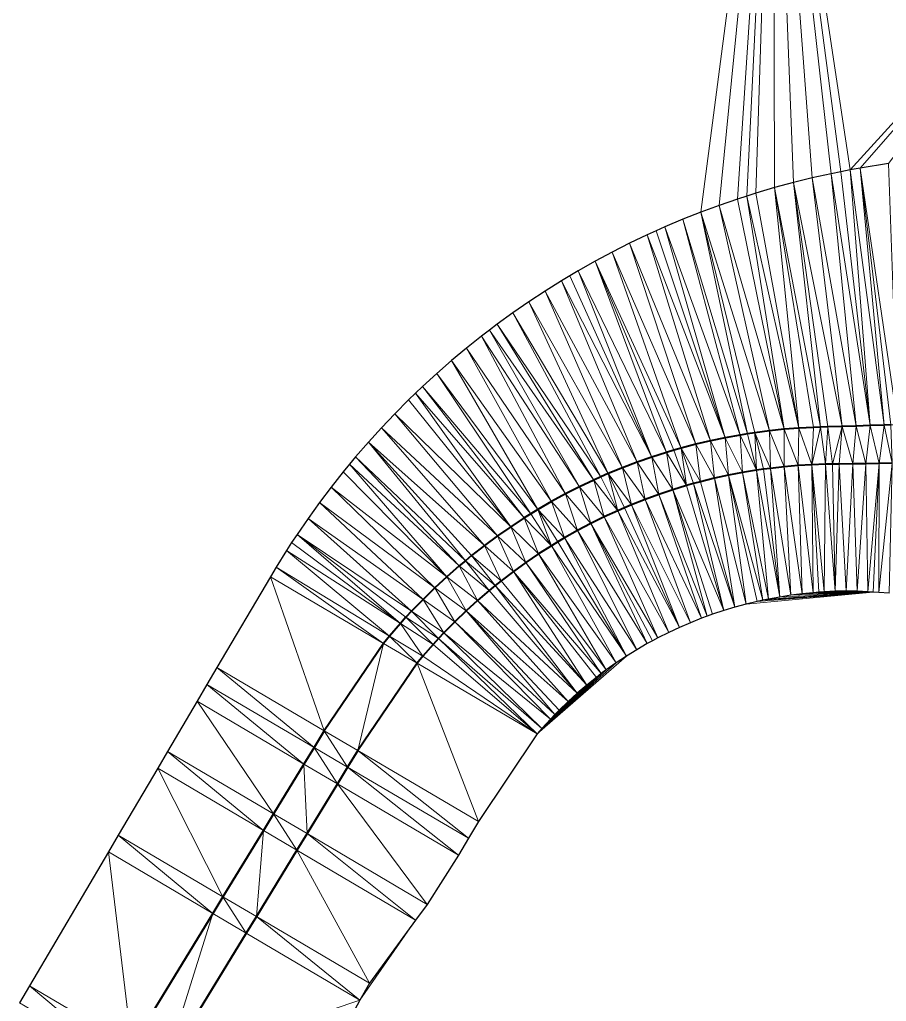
# Model space of a CAD drawing. Header units: metres. Extents: x 246428 to 246884, y 7418966 to 7419490.
# Drawn here: x 246590.65 to 246612.94, y 7419215.13 to 7419240.38 of the extents above; entities that cross this region are included whole.
import ezdxf

# ---------------------------------------------------------------- set-up
doc = ezdxf.new("R2010")
doc.units = ezdxf.units.M
doc.linetypes.add('blank name', pattern=[0])
doc.linetypes.add('HIDDEN', pattern=[9.525, 6.35, -3.175])
doc.layers.add('_12D_UNMAPPED', color=7, linetype='Continuous')
doc.layers.add('BATTER', color=250, linetype='HIDDEN', lineweight=25)
doc.layers.add('DRAINAGE_SWALE', color=7, linetype='CHANNEL_DASHDOT_X4', lineweight=40)
doc.styles.get("Standard").update_dxf_attribs({"font": 'romans.shx', "width": 0.65})
doc.linetypes.add('CHANNEL_DASHDOT_X4', pattern='A,6,-1,1,-1,0.004,[">",Standard,S=4,R=0,X=0,Y=-1.7144],0.004,1,-1,6,-1,1,-1', length=20.008)

msp = doc.modelspace()

# ---------------------------------------------------------------- linework, layer by layer
at = {"layer": '_12D_UNMAPPED', "color": 3, "linetype": 'blank name', "lineweight": 0}
for points in [[(246610.032, 7419249.681, 32.4), (246608.641, 7419235.603, 32.312), (246608.173, 7419235.429, 32.303)], [(246610.032, 7419249.681, 32.4), (246609.114, 7419235.766, 32.322), (246608.641, 7419235.603, 32.312)], [(246610.032, 7419249.681, 32.4), (246609.352, 7419235.843, 32.327), (246609.114, 7419235.766, 32.322)], [(246610.032, 7419249.681, 32.4), (246609.59, 7419235.918, 32.332), (246609.352, 7419235.843, 32.327)], [(246610.032, 7419249.681, 32.4), (246610.07, 7419236.06, 32.341), (246609.59, 7419235.918, 32.332)], [(246610.032, 7419249.681, 32.4), (246612.016, 7419236.516, 32.38), (246611.771, 7419236.468, 32.375)], [(246610.032, 7419249.681, 32.4), (246611.771, 7419236.468, 32.375), (246611.526, 7419236.418, 32.37)], [(246610.032, 7419249.681, 32.4), (246611.526, 7419236.418, 32.37), (246611.038, 7419236.31, 32.361)], [(246610.032, 7419249.681, 32.4), (246611.038, 7419236.31, 32.361), (246610.552, 7419236.19, 32.351)], [(246610.032, 7419249.681, 32.4), (246610.552, 7419236.19, 32.351), (246610.07, 7419236.06, 32.341)], [(246612.016, 7419236.516, 32.38), (246610.032, 7419249.681, 32.4), (246617.317, 7419242.34, 33.339)], [(246612.267, 7419236.561, 32.385), (246612.016, 7419236.516, 32.38), (246617.317, 7419242.34, 33.339)], [(246613.003, 7419236.677, 32.509), (246612.267, 7419236.561, 32.385), (246617.317, 7419242.34, 33.339)], [(246612.267, 7419236.561, 32.385), (246612.886, 7419229.951, 31.509), (246612.016, 7419236.516, 32.38)], [(246613.24, 7419229.962, 31.515), (246612.267, 7419236.561, 32.385), (246613.003, 7419236.677, 32.509)], [(246612.886, 7419229.951, 31.509), (246612.267, 7419236.561, 32.385), (246613.063, 7419229.957, 31.512)], [(246612.267, 7419236.561, 32.385), (246613.24, 7419229.962, 31.515), (246613.063, 7419229.957, 31.512)], [(246611.038, 7419236.31, 32.361), (246611.806, 7419229.917, 31.49), (246610.552, 7419236.19, 32.351)], [(246611.526, 7419236.418, 32.37), (246612.17, 7419229.929, 31.497), (246611.038, 7419236.31, 32.361)], [(246612.17, 7419229.929, 31.497), (246611.806, 7419229.917, 31.49), (246611.038, 7419236.31, 32.361)], [(246611.771, 7419236.468, 32.375), (246612.53, 7419229.94, 31.503), (246611.526, 7419236.418, 32.37)], [(246612.53, 7419229.94, 31.503), (246612.17, 7419229.929, 31.497), (246611.526, 7419236.418, 32.37)], [(246612.016, 7419236.516, 32.38), (246612.53, 7419229.94, 31.503), (246611.771, 7419236.468, 32.375)], [(246612.886, 7419229.951, 31.509), (246612.53, 7419229.94, 31.503), (246612.016, 7419236.516, 32.38)], [(246610.07, 7419236.06, 32.341), (246610.692, 7419229.874, 31.472), (246609.59, 7419235.918, 32.332)], [(246610.552, 7419236.19, 32.351), (246611.253, 7419229.9, 31.481), (246610.07, 7419236.06, 32.341)], [(246611.066, 7419229.893, 31.478), (246610.692, 7419229.874, 31.472), (246610.07, 7419236.06, 32.341)], [(246611.253, 7419229.9, 31.481), (246611.066, 7419229.893, 31.478), (246610.07, 7419236.06, 32.341)], [(246611.438, 7419229.906, 31.484), (246611.253, 7419229.9, 31.481), (246610.552, 7419236.19, 32.351)], [(246611.806, 7419229.917, 31.49), (246611.438, 7419229.906, 31.484), (246610.552, 7419236.19, 32.351)], [(246609.114, 7419235.766, 32.322), (246610.316, 7419229.844, 31.465), (246608.641, 7419235.603, 32.312)], [(246609.352, 7419235.843, 32.327), (246610.316, 7419229.844, 31.465), (246609.114, 7419235.766, 32.322)], [(246609.59, 7419235.918, 32.332), (246610.692, 7419229.874, 31.472), (246609.352, 7419235.843, 32.327)], [(246610.692, 7419229.874, 31.472), (246610.316, 7419229.844, 31.465), (246609.352, 7419235.843, 32.327)], [(246608.641, 7419235.603, 32.312), (246609.938, 7419229.805, 31.459), (246608.173, 7419235.429, 32.303)], [(246610.316, 7419229.844, 31.465), (246609.938, 7419229.805, 31.459), (246608.641, 7419235.603, 32.312)], [(246608.173, 7419235.429, 32.303), (246609.37, 7419229.728, 31.449), (246607.708, 7419235.245, 32.293)], [(246609.56, 7419229.756, 31.452), (246609.37, 7419229.728, 31.449), (246608.173, 7419235.429, 32.303)], [(246609.938, 7419229.805, 31.459), (246609.56, 7419229.756, 31.452), (246608.173, 7419235.429, 32.303)], [(246607.247, 7419235.05, 32.283), (246608.801, 7419229.628, 31.439), (246607.019, 7419234.948, 32.278)], [(246607.708, 7419235.245, 32.293), (246609.181, 7419229.697, 31.446), (246607.247, 7419235.05, 32.283)], [(246609.181, 7419229.697, 31.446), (246608.801, 7419229.628, 31.439), (246607.247, 7419235.05, 32.283)], [(246609.37, 7419229.728, 31.449), (246609.181, 7419229.697, 31.446), (246607.708, 7419235.245, 32.293)], [(246606.792, 7419234.844, 32.273), (246608.421, 7419229.549, 31.433), (246606.34, 7419234.629, 32.264)], [(246607.019, 7419234.948, 32.278), (246608.801, 7419229.628, 31.439), (246606.792, 7419234.844, 32.273)], [(246608.801, 7419229.628, 31.439), (246608.421, 7419229.549, 31.433), (246606.792, 7419234.844, 32.273)], [(246606.34, 7419234.629, 32.264), (246608.042, 7419229.46, 31.426), (246605.894, 7419234.403, 32.254)], [(246608.421, 7419229.549, 31.433), (246608.042, 7419229.46, 31.426), (246606.34, 7419234.629, 32.264)], [(246605.894, 7419234.403, 32.254), (246607.663, 7419229.36, 31.42), (246605.454, 7419234.167, 32.245)], [(246608.042, 7419229.46, 31.426), (246607.663, 7419229.36, 31.42), (246605.894, 7419234.403, 32.254)], [(246605.454, 7419234.167, 32.245), (246607.285, 7419229.25, 31.413), (246605.018, 7419233.921, 32.235)], [(246607.663, 7419229.36, 31.42), (246607.474, 7419229.306, 31.416), (246605.454, 7419234.167, 32.245)], [(246607.474, 7419229.306, 31.416), (246607.285, 7419229.25, 31.413), (246605.454, 7419234.167, 32.245)], [(246604.803, 7419233.794, 32.23), (246606.908, 7419229.129, 31.406), (246604.589, 7419233.665, 32.225)], [(246605.018, 7419233.921, 32.235), (246606.908, 7419229.129, 31.406), (246604.803, 7419233.794, 32.23)], [(246607.285, 7419229.25, 31.413), (246606.908, 7419229.129, 31.406), (246605.018, 7419233.921, 32.235)], [(246604.589, 7419233.665, 32.225), (246606.533, 7419228.998, 31.4), (246604.165, 7419233.4, 32.215)], [(246606.908, 7419229.129, 31.406), (246606.533, 7419228.998, 31.4), (246604.589, 7419233.665, 32.225)], [(246604.165, 7419233.4, 32.215), (246606.159, 7419228.856, 31.393), (246603.747, 7419233.125, 32.206)], [(246606.533, 7419228.998, 31.4), (246606.159, 7419228.856, 31.393), (246604.165, 7419233.4, 32.215)], [(246603.747, 7419233.125, 32.206), (246605.788, 7419228.704, 31.386), (246603.336, 7419232.841, 32.196)], [(246606.159, 7419228.856, 31.393), (246605.788, 7419228.704, 31.386), (246603.747, 7419233.125, 32.206)], [(246603.336, 7419232.841, 32.196), (246605.603, 7419228.623, 31.383), (246602.931, 7419232.547, 32.186)], [(246605.788, 7419228.704, 31.386), (246605.603, 7419228.623, 31.383), (246603.336, 7419232.841, 32.196)], [(246602.931, 7419232.547, 32.186), (246605.419, 7419228.54, 31.38), (246602.732, 7419232.397, 32.182)], [(246605.603, 7419228.623, 31.383), (246605.419, 7419228.54, 31.38), (246602.931, 7419232.547, 32.186)], [(246602.533, 7419232.244, 32.177), (246604.691, 7419228.182, 31.366), (246602.143, 7419231.932, 32.168)], [(246602.732, 7419232.397, 32.182), (246605.053, 7419228.367, 31.373), (246602.533, 7419232.244, 32.177)], [(246605.053, 7419228.367, 31.373), (246604.691, 7419228.182, 31.366), (246602.533, 7419232.244, 32.177)], [(246605.419, 7419228.54, 31.38), (246605.053, 7419228.367, 31.373), (246602.732, 7419232.397, 32.182)], [(246602.143, 7419231.932, 32.168), (246604.332, 7419227.987, 31.359), (246601.759, 7419231.612, 32.159)], [(246604.691, 7419228.182, 31.366), (246604.332, 7419227.987, 31.359), (246602.143, 7419231.932, 32.168)], [(246601.759, 7419231.612, 32.159), (246603.977, 7419227.782, 31.352), (246601.383, 7419231.283, 32.149)], [(246604.332, 7419227.987, 31.359), (246603.977, 7419227.782, 31.352), (246601.759, 7419231.612, 32.159)], [(246601.383, 7419231.283, 32.149), (246603.801, 7419227.675, 31.349), (246601.014, 7419230.945, 32.14)], [(246603.977, 7419227.782, 31.352), (246603.801, 7419227.675, 31.349), (246601.383, 7419231.283, 32.149)], [(246600.832, 7419230.773, 32.136), (246603.281, 7419227.339, 31.338), (246600.653, 7419230.599, 32.132)], [(246601.014, 7419230.945, 32.14), (246603.626, 7419227.566, 31.345), (246600.832, 7419230.773, 32.136)], [(246603.626, 7419227.566, 31.345), (246603.281, 7419227.339, 31.338), (246600.832, 7419230.773, 32.136)], [(246603.801, 7419227.675, 31.349), (246603.626, 7419227.566, 31.345), (246601.014, 7419230.945, 32.14)], [(246600.653, 7419230.599, 32.132), (246603.281, 7419227.339, 31.338), (246600.3, 7419230.245, 32.123)], [(246600.3, 7419230.245, 32.123), (246602.94, 7419227.103, 31.331), (246599.955, 7419229.883, 32.114)], [(246603.281, 7419227.339, 31.338), (246602.94, 7419227.103, 31.331), (246600.3, 7419230.245, 32.123)], [(246612.886, 7419229.951, 31.509), (246613.063, 7419229.957, 31.512), (246613.092, 7419228.973, 31.489)], [(246599.955, 7419229.883, 32.114), (246602.605, 7419226.856, 31.324), (246599.618, 7419229.513, 32.106)], [(246602.94, 7419227.103, 31.331), (246602.605, 7419226.856, 31.324), (246599.955, 7419229.883, 32.114)], [(246609.181, 7419229.697, 31.446), (246609.37, 7419229.728, 31.449), (246609.602, 7419228.79, 31.426)], [(246609.37, 7419229.728, 31.449), (246609.56, 7419229.756, 31.452), (246609.602, 7419228.79, 31.426)], [(246609.56, 7419229.756, 31.452), (246609.938, 7419229.805, 31.459), (246609.96, 7419228.84, 31.432)], [(246609.56, 7419229.756, 31.452), (246609.781, 7419228.816, 31.429), (246609.602, 7419228.79, 31.426)], [(246609.56, 7419229.756, 31.452), (246609.96, 7419228.84, 31.432), (246609.781, 7419228.816, 31.429)], [(246609.938, 7419229.805, 31.459), (246610.316, 7419229.844, 31.465), (246610.318, 7419228.88, 31.439)], [(246609.938, 7419229.805, 31.459), (246610.318, 7419228.88, 31.439), (246609.96, 7419228.84, 31.432)], [(246610.316, 7419229.844, 31.465), (246610.692, 7419229.874, 31.472), (246610.674, 7419228.911, 31.445)], [(246610.316, 7419229.844, 31.465), (246610.674, 7419228.911, 31.445), (246610.318, 7419228.88, 31.439)], [(246610.692, 7419229.874, 31.472), (246611.029, 7419228.932, 31.452), (246610.674, 7419228.911, 31.445)], [(246610.692, 7419229.874, 31.472), (246611.066, 7419229.893, 31.478), (246611.029, 7419228.932, 31.452)], [(246611.253, 7419229.9, 31.481), (246611.382, 7419228.944, 31.458), (246611.029, 7419228.932, 31.452)], [(246611.066, 7419229.893, 31.478), (246611.253, 7419229.9, 31.481), (246611.029, 7419228.932, 31.452)], [(246611.253, 7419229.9, 31.481), (246611.438, 7419229.906, 31.484), (246611.382, 7419228.944, 31.458)], [(246611.438, 7419229.906, 31.484), (246611.558, 7419228.947, 31.461), (246611.382, 7419228.944, 31.458)], [(246611.438, 7419229.906, 31.484), (246611.806, 7419229.917, 31.49), (246611.558, 7419228.947, 31.461)], [(246611.806, 7419229.917, 31.49), (246611.732, 7419228.95, 31.464), (246611.558, 7419228.947, 31.461)], [(246611.806, 7419229.917, 31.49), (246612.078, 7419228.955, 31.47), (246611.732, 7419228.95, 31.464)], [(246611.806, 7419229.917, 31.49), (246612.17, 7419229.929, 31.497), (246612.078, 7419228.955, 31.47)], [(246612.17, 7419229.929, 31.497), (246612.42, 7419228.961, 31.477), (246612.078, 7419228.955, 31.47)], [(246612.17, 7419229.929, 31.497), (246612.53, 7419229.94, 31.503), (246612.42, 7419228.961, 31.477)], [(246612.53, 7419229.94, 31.503), (246612.758, 7419228.966, 31.483), (246612.42, 7419228.961, 31.477)], [(246612.53, 7419229.94, 31.503), (246612.886, 7419229.951, 31.509), (246612.758, 7419228.966, 31.483)], [(246612.758, 7419228.966, 31.483), (246612.886, 7419229.951, 31.509), (246613.092, 7419228.973, 31.489)], [(246599.618, 7419229.513, 32.106), (246602.114, 7419226.466, 31.314), (246599.29, 7419229.136, 32.098)], [(246602.276, 7419226.599, 31.317), (246602.114, 7419226.466, 31.314), (246599.618, 7419229.513, 32.106)], [(246602.605, 7419226.856, 31.324), (246602.276, 7419226.599, 31.317), (246599.618, 7419229.513, 32.106)], [(246607.663, 7419229.36, 31.42), (246608.042, 7419229.46, 31.426), (246608.165, 7419228.495, 31.4)], [(246608.042, 7419229.46, 31.426), (246608.421, 7419229.549, 31.433), (246608.524, 7419228.584, 31.406)], [(246608.042, 7419229.46, 31.426), (246608.524, 7419228.584, 31.406), (246608.165, 7419228.495, 31.4)], [(246608.421, 7419229.549, 31.433), (246608.801, 7419229.628, 31.439), (246608.883, 7419228.662, 31.413)], [(246608.421, 7419229.549, 31.433), (246608.883, 7419228.662, 31.413), (246608.524, 7419228.584, 31.406)], [(246608.801, 7419229.628, 31.439), (246609.181, 7419229.697, 31.446), (246609.243, 7419228.731, 31.419)], [(246608.801, 7419229.628, 31.439), (246609.243, 7419228.731, 31.419), (246608.883, 7419228.662, 31.413)], [(246609.181, 7419229.697, 31.446), (246609.602, 7419228.79, 31.426), (246609.243, 7419228.731, 31.419)], [(246606.908, 7419229.129, 31.406), (246607.285, 7419229.25, 31.413), (246607.448, 7419228.288, 31.386)], [(246607.285, 7419229.25, 31.413), (246607.474, 7419229.306, 31.416), (246607.806, 7419228.396, 31.393)], [(246607.285, 7419229.25, 31.413), (246607.806, 7419228.396, 31.393), (246607.448, 7419228.288, 31.386)], [(246607.474, 7419229.306, 31.416), (246607.663, 7419229.36, 31.42), (246607.806, 7419228.396, 31.393)], [(246607.663, 7419229.36, 31.42), (246608.165, 7419228.495, 31.4), (246607.985, 7419228.447, 31.396)], [(246607.663, 7419229.36, 31.42), (246607.985, 7419228.447, 31.396), (246607.806, 7419228.396, 31.393)], [(246599.29, 7419229.136, 32.098), (246601.953, 7419226.332, 31.31), (246599.129, 7419228.945, 32.094)], [(246602.114, 7419226.466, 31.314), (246601.953, 7419226.332, 31.31), (246599.29, 7419229.136, 32.098)], [(246606.159, 7419228.856, 31.393), (246606.533, 7419228.998, 31.4), (246606.737, 7419228.04, 31.373)], [(246606.533, 7419228.998, 31.4), (246606.908, 7419229.129, 31.406), (246607.092, 7419228.169, 31.38)], [(246606.533, 7419228.998, 31.4), (246607.092, 7419228.169, 31.38), (246606.737, 7419228.04, 31.373)], [(246606.908, 7419229.129, 31.406), (246607.448, 7419228.288, 31.386), (246607.092, 7419228.169, 31.38)], [(246611.558, 7419228.947, 31.461), (246611.631, 7419225.678, 32.304), (246611.382, 7419228.944, 31.458)], [(246611.732, 7419228.95, 31.464), (246611.631, 7419225.678, 32.304), (246611.558, 7419228.947, 31.461)], [(246611.912, 7419225.684, 32.309), (246611.631, 7419225.678, 32.304), (246611.732, 7419228.95, 31.464)], [(246612.078, 7419228.955, 31.47), (246611.912, 7419225.684, 32.309), (246611.732, 7419228.95, 31.464)], [(246612.192, 7419225.681, 32.315), (246611.912, 7419225.684, 32.309), (246612.078, 7419228.955, 31.47)], [(246612.42, 7419228.961, 31.477), (246612.192, 7419225.681, 32.315), (246612.078, 7419228.955, 31.47)], [(246612.471, 7419225.668, 32.321), (246612.192, 7419225.681, 32.315), (246612.42, 7419228.961, 31.477)], [(246612.758, 7419228.966, 31.483), (246612.471, 7419225.668, 32.321), (246612.42, 7419228.961, 31.477)], [(246612.609, 7419225.659, 32.324), (246612.471, 7419225.668, 32.321), (246612.758, 7419228.966, 31.483)], [(246612.747, 7419225.65, 32.327), (246612.609, 7419225.659, 32.324), (246612.758, 7419228.966, 31.483)], [(246613.017, 7419225.633, 32.333), (246612.747, 7419225.65, 32.327), (246613.092, 7419228.973, 31.489)], [(246612.747, 7419225.65, 32.327), (246612.758, 7419228.966, 31.483), (246613.092, 7419228.973, 31.489)], [(246601.636, 7419226.055, 31.303), (246598.66, 7419228.36, 32.082), (246598.971, 7419228.751, 32.09)], [(246599.129, 7419228.945, 32.094), (246601.636, 7419226.055, 31.303), (246598.971, 7419228.751, 32.09)], [(246601.953, 7419226.332, 31.31), (246601.636, 7419226.055, 31.303), (246599.129, 7419228.945, 32.094)], [(246605.788, 7419228.704, 31.386), (246606.033, 7419227.752, 31.36), (246605.603, 7419228.623, 31.383)], [(246606.159, 7419228.856, 31.393), (246606.384, 7419227.901, 31.366), (246605.788, 7419228.704, 31.386)], [(246606.209, 7419227.828, 31.363), (246606.033, 7419227.752, 31.36), (246605.788, 7419228.704, 31.386)], [(246606.384, 7419227.901, 31.366), (246606.209, 7419227.828, 31.363), (246605.788, 7419228.704, 31.386)], [(246606.384, 7419227.901, 31.366), (246606.159, 7419228.856, 31.393), (246606.737, 7419228.04, 31.373)], [(246609.243, 7419228.731, 31.419), (246609.769, 7419225.45, 32.268), (246608.883, 7419228.662, 31.413)], [(246609.602, 7419228.79, 31.426), (246609.913, 7419225.479, 32.271), (246609.243, 7419228.731, 31.419)], [(246609.913, 7419225.479, 32.271), (246609.769, 7419225.45, 32.268), (246609.243, 7419228.731, 31.419)], [(246609.781, 7419228.816, 31.429), (246610.202, 7419225.532, 32.277), (246609.602, 7419228.79, 31.426)], [(246610.202, 7419225.532, 32.277), (246609.913, 7419225.479, 32.271), (246609.602, 7419228.79, 31.426)], [(246609.96, 7419228.84, 31.432), (246610.202, 7419225.532, 32.277), (246609.781, 7419228.816, 31.429)], [(246610.318, 7419228.88, 31.439), (246610.489, 7419225.577, 32.282), (246609.96, 7419228.84, 31.432)], [(246610.489, 7419225.577, 32.282), (246610.202, 7419225.532, 32.277), (246609.96, 7419228.84, 31.432)], [(246610.674, 7419228.911, 31.445), (246610.777, 7419225.614, 32.288), (246610.318, 7419228.88, 31.439)], [(246610.777, 7419225.614, 32.288), (246610.489, 7419225.577, 32.282), (246610.318, 7419228.88, 31.439)], [(246611.029, 7419228.932, 31.452), (246611.063, 7419225.643, 32.293), (246610.674, 7419228.911, 31.445)], [(246611.063, 7419225.643, 32.293), (246610.777, 7419225.614, 32.288), (246610.674, 7419228.911, 31.445)], [(246611.382, 7419228.944, 31.458), (246611.347, 7419225.664, 32.299), (246611.029, 7419228.932, 31.452)], [(246611.347, 7419225.664, 32.299), (246611.205, 7419225.655, 32.296), (246611.029, 7419228.932, 31.452)], [(246611.205, 7419225.655, 32.296), (246611.063, 7419225.643, 32.293), (246611.029, 7419228.932, 31.452)], [(246611.631, 7419225.678, 32.304), (246611.347, 7419225.664, 32.299), (246611.382, 7419228.944, 31.458)], [(246605.419, 7419228.54, 31.38), (246605.685, 7419227.592, 31.353), (246605.053, 7419228.367, 31.373)], [(246605.603, 7419228.623, 31.383), (246606.033, 7419227.752, 31.36), (246605.419, 7419228.54, 31.38)], [(246606.033, 7419227.752, 31.36), (246605.685, 7419227.592, 31.353), (246605.419, 7419228.54, 31.38)], [(246607.985, 7419228.447, 31.396), (246608.761, 7419225.184, 32.248), (246607.806, 7419228.396, 31.393)], [(246608.165, 7419228.495, 31.4), (246609.048, 7419225.27, 32.254), (246607.985, 7419228.447, 31.396)], [(246609.048, 7419225.27, 32.254), (246608.761, 7419225.184, 32.248), (246607.985, 7419228.447, 31.396)], [(246608.524, 7419228.584, 31.406), (246609.048, 7419225.27, 32.254), (246608.165, 7419228.495, 31.4)], [(246608.883, 7419228.662, 31.413), (246609.336, 7419225.348, 32.26), (246608.524, 7419228.584, 31.406)], [(246609.336, 7419225.348, 32.26), (246609.048, 7419225.27, 32.254), (246608.524, 7419228.584, 31.406)], [(246609.769, 7419225.45, 32.268), (246609.625, 7419225.418, 32.266), (246608.883, 7419228.662, 31.413)], [(246609.625, 7419225.418, 32.266), (246609.336, 7419225.348, 32.26), (246608.883, 7419228.662, 31.413)], [(246598.359, 7419227.961, 32.074), (246598.66, 7419228.36, 32.082), (246601.327, 7419225.768, 31.296)], [(246598.66, 7419228.36, 32.082), (246601.636, 7419226.055, 31.303), (246601.327, 7419225.768, 31.296)], [(246605.053, 7419228.367, 31.373), (246605.34, 7419227.422, 31.346), (246604.691, 7419228.182, 31.366)], [(246605.685, 7419227.592, 31.353), (246605.34, 7419227.422, 31.346), (246605.053, 7419228.367, 31.373)], [(246607.448, 7419228.288, 31.386), (246608.332, 7419225.037, 32.239), (246607.092, 7419228.169, 31.38)], [(246607.806, 7419228.396, 31.393), (246608.761, 7419225.184, 32.248), (246607.448, 7419228.288, 31.386)], [(246608.474, 7419225.088, 32.242), (246608.332, 7419225.037, 32.239), (246607.448, 7419228.288, 31.386)], [(246608.761, 7419225.184, 32.248), (246608.474, 7419225.088, 32.242), (246607.448, 7419228.288, 31.386)], [(246598.066, 7419227.555, 32.066), (246598.359, 7419227.961, 32.074), (246601.025, 7419225.472, 31.289)], [(246598.359, 7419227.961, 32.074), (246601.327, 7419225.768, 31.296), (246601.025, 7419225.472, 31.289)], [(246604.661, 7419227.052, 31.332), (246603.977, 7419227.782, 31.352), (246604.332, 7419227.987, 31.359)], [(246604.691, 7419228.182, 31.366), (246604.999, 7419227.242, 31.339), (246604.332, 7419227.987, 31.359)], [(246604.999, 7419227.242, 31.339), (246604.661, 7419227.052, 31.332), (246604.332, 7419227.987, 31.359)], [(246605.34, 7419227.422, 31.346), (246604.999, 7419227.242, 31.339), (246604.691, 7419228.182, 31.366)], [(246607.906, 7419224.872, 32.231), (246606.384, 7419227.901, 31.366), (246606.737, 7419228.04, 31.373)], [(246607.092, 7419228.169, 31.38), (246608.189, 7419224.984, 32.236), (246606.737, 7419228.04, 31.373)], [(246608.189, 7419224.984, 32.236), (246607.906, 7419224.872, 32.231), (246606.737, 7419228.04, 31.373)], [(246608.332, 7419225.037, 32.239), (246608.189, 7419224.984, 32.236), (246607.092, 7419228.169, 31.38)], [(246603.801, 7419227.675, 31.349), (246603.977, 7419227.782, 31.352), (246604.327, 7419226.852, 31.325)], [(246603.977, 7419227.782, 31.352), (246604.493, 7419226.953, 31.329), (246604.327, 7419226.852, 31.325)], [(246603.977, 7419227.782, 31.352), (246604.661, 7419227.052, 31.332), (246604.493, 7419226.953, 31.329)], [(246606.033, 7419227.752, 31.36), (246607.345, 7419224.62, 32.219), (246605.685, 7419227.592, 31.353)], [(246606.209, 7419227.828, 31.363), (246607.624, 7419224.75, 32.225), (246606.033, 7419227.752, 31.36)], [(246607.624, 7419224.75, 32.225), (246607.345, 7419224.62, 32.219), (246606.033, 7419227.752, 31.36)], [(246606.384, 7419227.901, 31.366), (246607.624, 7419224.75, 32.225), (246606.209, 7419227.828, 31.363)], [(246607.906, 7419224.872, 32.231), (246607.624, 7419224.75, 32.225), (246606.384, 7419227.901, 31.366)], [(246597.783, 7419227.143, 32.059), (246598.066, 7419227.555, 32.066), (246600.73, 7419225.167, 31.282)], [(246598.066, 7419227.555, 32.066), (246601.025, 7419225.472, 31.289), (246600.73, 7419225.167, 31.282)], [(246603.281, 7419227.339, 31.338), (246603.626, 7419227.566, 31.345), (246603.997, 7419226.641, 31.318)], [(246603.626, 7419227.566, 31.345), (246603.801, 7419227.675, 31.349), (246604.327, 7419226.852, 31.325)], [(246603.626, 7419227.566, 31.345), (246604.327, 7419226.852, 31.325), (246603.997, 7419226.641, 31.318)], [(246605.685, 7419227.592, 31.353), (246607.069, 7419224.481, 32.213), (246605.34, 7419227.422, 31.346)], [(246607.345, 7419224.62, 32.219), (246607.069, 7419224.481, 32.213), (246605.685, 7419227.592, 31.353)], [(246602.94, 7419227.103, 31.331), (246603.281, 7419227.339, 31.338), (246603.672, 7419226.421, 31.311)], [(246603.281, 7419227.339, 31.338), (246603.997, 7419226.641, 31.318), (246603.672, 7419226.421, 31.311)], [(246604.999, 7419227.242, 31.339), (246606.525, 7419224.177, 32.201), (246604.661, 7419227.052, 31.332)], [(246605.34, 7419227.422, 31.346), (246606.795, 7419224.334, 32.207), (246604.999, 7419227.242, 31.339)], [(246606.795, 7419224.334, 32.207), (246606.525, 7419224.177, 32.201), (246604.999, 7419227.242, 31.339)], [(246606.932, 7419224.409, 32.21), (246606.795, 7419224.334, 32.207), (246605.34, 7419227.422, 31.346)], [(246607.069, 7419224.481, 32.213), (246606.932, 7419224.409, 32.21), (246605.34, 7419227.422, 31.346)], [(246597.509, 7419226.725, 32.051), (246597.645, 7419226.935, 32.055), (246600.443, 7419224.852, 31.274)], [(246597.645, 7419226.935, 32.055), (246597.783, 7419227.143, 32.059), (246600.443, 7419224.852, 31.274)], [(246597.783, 7419227.143, 32.059), (246600.73, 7419225.167, 31.282), (246600.586, 7419225.011, 31.278)], [(246597.783, 7419227.143, 32.059), (246600.586, 7419225.011, 31.278), (246600.443, 7419224.852, 31.274)], [(246602.605, 7419226.856, 31.324), (246602.94, 7419227.103, 31.331), (246603.352, 7419226.191, 31.304)], [(246602.94, 7419227.103, 31.331), (246603.672, 7419226.421, 31.311), (246603.352, 7419226.191, 31.304)], [(246604.493, 7419226.953, 31.329), (246606.259, 7419224.012, 32.195), (246604.327, 7419226.852, 31.325)], [(246604.661, 7419227.052, 31.332), (246606.259, 7419224.012, 32.195), (246604.493, 7419226.953, 31.329)], [(246606.525, 7419224.177, 32.201), (246606.259, 7419224.012, 32.195), (246604.661, 7419227.052, 31.332)], [(246597.245, 7419226.3, 32.044), (246597.509, 7419226.725, 32.051), (246600.165, 7419224.529, 31.267)], [(246597.509, 7419226.725, 32.051), (246600.443, 7419224.852, 31.274), (246600.165, 7419224.529, 31.267)], [(246602.276, 7419226.599, 31.317), (246602.605, 7419226.856, 31.324), (246603.038, 7419225.951, 31.297)], [(246602.605, 7419226.856, 31.324), (246603.352, 7419226.191, 31.304), (246603.038, 7419225.951, 31.297)], [(246604.327, 7419226.852, 31.325), (246605.996, 7419223.839, 32.189), (246603.997, 7419226.641, 31.318)], [(246606.259, 7419224.012, 32.195), (246605.996, 7419223.839, 32.189), (246604.327, 7419226.852, 31.325)], [(246601.953, 7419226.332, 31.31), (246602.114, 7419226.466, 31.314), (246602.729, 7419225.702, 31.29)], [(246602.114, 7419226.466, 31.314), (246602.276, 7419226.599, 31.317), (246602.883, 7419225.828, 31.294)], [(246602.114, 7419226.466, 31.314), (246602.883, 7419225.828, 31.294), (246602.729, 7419225.702, 31.29)], [(246602.276, 7419226.599, 31.317), (246603.038, 7419225.951, 31.297), (246602.883, 7419225.828, 31.294)], [(246603.997, 7419226.641, 31.318), (246605.738, 7419223.656, 32.183), (246603.672, 7419226.421, 31.311)], [(246605.996, 7419223.839, 32.189), (246605.738, 7419223.656, 32.183), (246603.997, 7419226.641, 31.318)], [(246597.097, 7419226.052, 32.036), (246597.245, 7419226.3, 32.044), (246600.008, 7419224.338, 31.263)], [(246597.245, 7419226.3, 32.044), (246600.165, 7419224.529, 31.267), (246600.008, 7419224.338, 31.263)], [(246601.636, 7419226.055, 31.303), (246601.953, 7419226.332, 31.31), (246602.427, 7419225.442, 31.283)], [(246601.953, 7419226.332, 31.31), (246602.729, 7419225.702, 31.29), (246602.427, 7419225.442, 31.283)], [(246603.352, 7419226.191, 31.304), (246605.236, 7419223.267, 32.171), (246603.038, 7419225.951, 31.297)], [(246603.672, 7419226.421, 31.311), (246605.611, 7419223.562, 32.18), (246603.352, 7419226.191, 31.304)], [(246605.485, 7419223.466, 32.177), (246605.236, 7419223.267, 32.171), (246603.352, 7419226.191, 31.304)], [(246605.611, 7419223.562, 32.18), (246605.485, 7419223.466, 32.177), (246603.352, 7419226.191, 31.304)], [(246605.738, 7419223.656, 32.183), (246605.611, 7419223.562, 32.18), (246603.672, 7419226.421, 31.311)], [(246597.097, 7419226.052, 32.036), (246598.483, 7419222.09, 31.217), (246595.721, 7419223.716, 31.945)], [(246598.483, 7419222.09, 31.217), (246597.097, 7419226.052, 32.036), (246600.008, 7419224.338, 31.263)], [(246601.327, 7419225.768, 31.296), (246601.636, 7419226.055, 31.303), (246602.131, 7419225.174, 31.276)], [(246601.636, 7419226.055, 31.303), (246602.427, 7419225.442, 31.283), (246602.131, 7419225.174, 31.276)], [(246603.038, 7419225.951, 31.297), (246605.236, 7419223.267, 32.171), (246602.883, 7419225.828, 31.294)], [(246601.025, 7419225.472, 31.289), (246601.327, 7419225.768, 31.296), (246601.842, 7419224.896, 31.269)], [(246601.327, 7419225.768, 31.296), (246602.131, 7419225.174, 31.276), (246601.842, 7419224.896, 31.269)], [(246602.729, 7419225.702, 31.29), (246604.994, 7419223.06, 32.166), (246602.427, 7419225.442, 31.283)], [(246602.883, 7419225.828, 31.294), (246604.994, 7419223.06, 32.166), (246602.729, 7419225.702, 31.29)], [(246605.236, 7419223.267, 32.171), (246604.994, 7419223.06, 32.166), (246602.883, 7419225.828, 31.294)], [(246611.347, 7419225.664, 32.299), (246612.609, 7419225.659, 32.324), (246611.205, 7419225.655, 32.296)], [(246611.631, 7419225.678, 32.304), (246612.609, 7419225.659, 32.324), (246611.347, 7419225.664, 32.299)], [(246611.912, 7419225.684, 32.309), (246612.471, 7419225.668, 32.321), (246611.631, 7419225.678, 32.304)], [(246612.471, 7419225.668, 32.321), (246612.609, 7419225.659, 32.324), (246611.631, 7419225.678, 32.304)], [(246612.192, 7419225.681, 32.315), (246612.471, 7419225.668, 32.321), (246611.912, 7419225.684, 32.309)], [(246600.73, 7419225.167, 31.282), (246601.025, 7419225.472, 31.289), (246601.56, 7419224.61, 31.262)], [(246601.025, 7419225.472, 31.289), (246601.842, 7419224.896, 31.269), (246601.56, 7419224.61, 31.262)], [(246602.427, 7419225.442, 31.283), (246604.756, 7419222.844, 32.16), (246602.131, 7419225.174, 31.276)], [(246604.994, 7419223.06, 32.166), (246604.756, 7419222.844, 32.16), (246602.427, 7419225.442, 31.283)], [(246609.625, 7419225.418, 32.266), (246612.609, 7419225.659, 32.324), (246609.336, 7419225.348, 32.26)], [(246609.769, 7419225.45, 32.268), (246612.609, 7419225.659, 32.324), (246609.625, 7419225.418, 32.266)], [(246609.913, 7419225.479, 32.271), (246612.609, 7419225.659, 32.324), (246609.769, 7419225.45, 32.268)], [(246610.202, 7419225.532, 32.277), (246612.609, 7419225.659, 32.324), (246609.913, 7419225.479, 32.271)], [(246610.489, 7419225.577, 32.282), (246612.609, 7419225.659, 32.324), (246610.202, 7419225.532, 32.277)], [(246610.777, 7419225.614, 32.288), (246612.609, 7419225.659, 32.324), (246610.489, 7419225.577, 32.282)], [(246611.063, 7419225.643, 32.293), (246612.609, 7419225.659, 32.324), (246610.777, 7419225.614, 32.288)], [(246611.205, 7419225.655, 32.296), (246612.609, 7419225.659, 32.324), (246611.063, 7419225.643, 32.293)], [(246600.586, 7419225.011, 31.278), (246600.73, 7419225.167, 31.282), (246601.422, 7419224.463, 31.258)], [(246600.73, 7419225.167, 31.282), (246601.56, 7419224.61, 31.262), (246601.422, 7419224.463, 31.258)], [(246602.131, 7419225.174, 31.276), (246604.412, 7419222.507, 32.151), (246601.842, 7419224.896, 31.269)], [(246604.526, 7419222.621, 32.154), (246604.412, 7419222.507, 32.151), (246602.131, 7419225.174, 31.276)], [(246604.756, 7419222.844, 32.16), (246604.526, 7419222.621, 32.154), (246602.131, 7419225.174, 31.276)], [(246600.443, 7419224.852, 31.274), (246600.586, 7419225.011, 31.278), (246601.286, 7419224.314, 31.254)], [(246600.586, 7419225.011, 31.278), (246601.422, 7419224.463, 31.258), (246601.286, 7419224.314, 31.254)], [(246600.165, 7419224.529, 31.267), (246600.443, 7419224.852, 31.274), (246601.02, 7419224.01, 31.247)], [(246600.443, 7419224.852, 31.274), (246601.286, 7419224.314, 31.254), (246601.02, 7419224.01, 31.247)], [(246601.842, 7419224.896, 31.269), (246604.301, 7419222.39, 32.149), (246601.56, 7419224.61, 31.262)], [(246604.412, 7419222.507, 32.151), (246604.301, 7419222.39, 32.149), (246601.842, 7419224.896, 31.269)], [(246600.008, 7419224.338, 31.263), (246600.165, 7419224.529, 31.267), (246600.87, 7419223.831, 31.243)], [(246600.165, 7419224.529, 31.267), (246601.02, 7419224.01, 31.247), (246600.87, 7419223.831, 31.243)], [(246601.422, 7419224.463, 31.258), (246603.961, 7419222.01, 32.14), (246601.286, 7419224.314, 31.254)], [(246601.56, 7419224.61, 31.262), (246604.083, 7419222.152, 32.143), (246601.422, 7419224.463, 31.258)], [(246604.083, 7419222.152, 32.143), (246603.961, 7419222.01, 32.14), (246601.422, 7419224.463, 31.258)], [(246604.301, 7419222.39, 32.149), (246604.083, 7419222.152, 32.143), (246601.56, 7419224.61, 31.262)], [(246598.483, 7419222.09, 31.217), (246600.008, 7419224.338, 31.263), (246599.344, 7419221.583, 31.197)], [(246600.008, 7419224.338, 31.263), (246600.87, 7419223.831, 31.243), (246599.344, 7419221.583, 31.197)], [(246601.286, 7419224.314, 31.254), (246603.961, 7419222.01, 32.14), (246601.02, 7419224.01, 31.247)], [(246601.02, 7419224.01, 31.247), (246603.961, 7419222.01, 32.14), (246600.87, 7419223.831, 31.243)], [(246605.996, 7419223.839, 32.189), (246606.259, 7419224.012, 32.195), (246603.961, 7419222.01, 32.14)], [(246595.721, 7419223.716, 31.945), (246598.222, 7419221.663, 31.209), (246595.467, 7419223.285, 31.935)], [(246598.483, 7419222.09, 31.217), (246598.222, 7419221.663, 31.209), (246595.721, 7419223.716, 31.945)], [(246600.87, 7419223.831, 31.243), (246602.448, 7419219.755, 32.098), (246599.344, 7419221.583, 31.197)], [(246603.961, 7419222.01, 32.14), (246602.448, 7419219.755, 32.098), (246600.87, 7419223.831, 31.243)], [(246605.738, 7419223.656, 32.183), (246605.996, 7419223.839, 32.189), (246603.961, 7419222.01, 32.14)], [(246605.611, 7419223.562, 32.18), (246605.738, 7419223.656, 32.183), (246603.961, 7419222.01, 32.14)], [(246605.485, 7419223.466, 32.177), (246605.611, 7419223.562, 32.18), (246603.961, 7419222.01, 32.14)], [(246605.236, 7419223.267, 32.171), (246605.485, 7419223.466, 32.177), (246603.961, 7419222.01, 32.14)], [(246595.467, 7419223.285, 31.935), (246597.962, 7419221.236, 31.2), (246595.214, 7419222.855, 31.926)], [(246598.222, 7419221.663, 31.209), (246597.962, 7419221.236, 31.2), (246595.467, 7419223.285, 31.935)], [(246604.994, 7419223.06, 32.166), (246605.236, 7419223.267, 32.171), (246603.961, 7419222.01, 32.14)], [(246604.756, 7419222.844, 32.16), (246604.994, 7419223.06, 32.166), (246603.961, 7419222.01, 32.14)], [(246595.214, 7419222.855, 31.926), (246597.18, 7419219.956, 31.175), (246594.452, 7419221.562, 31.885)], [(246597.962, 7419221.236, 31.2), (246597.18, 7419219.956, 31.175), (246595.214, 7419222.855, 31.926)], [(246604.526, 7419222.621, 32.154), (246604.756, 7419222.844, 32.16), (246603.961, 7419222.01, 32.14)], [(246604.412, 7419222.507, 32.151), (246604.526, 7419222.621, 32.154), (246603.961, 7419222.01, 32.14)], [(246604.301, 7419222.39, 32.149), (246604.412, 7419222.507, 32.151), (246603.961, 7419222.01, 32.14)], [(246604.083, 7419222.152, 32.143), (246604.301, 7419222.39, 32.149), (246603.961, 7419222.01, 32.14)], [(246598.222, 7419221.663, 31.209), (246598.483, 7419222.09, 31.217), (246599.084, 7419221.156, 31.189)], [(246598.483, 7419222.09, 31.217), (246599.344, 7419221.583, 31.197), (246599.084, 7419221.156, 31.189)], [(246597.962, 7419221.236, 31.2), (246598.222, 7419221.663, 31.209), (246598.823, 7419220.729, 31.18)], [(246598.222, 7419221.663, 31.209), (246599.084, 7419221.156, 31.189), (246598.823, 7419220.729, 31.18)], [(246594.452, 7419221.562, 31.885), (246596.919, 7419219.529, 31.167), (246594.199, 7419221.131, 31.872)], [(246597.18, 7419219.956, 31.175), (246596.919, 7419219.529, 31.167), (246594.452, 7419221.562, 31.885)], [(246599.344, 7419221.583, 31.197), (246602.191, 7419219.326, 32.09), (246599.084, 7419221.156, 31.189)], [(246602.448, 7419219.755, 32.098), (246602.191, 7419219.326, 32.09), (246599.344, 7419221.583, 31.197)], [(246594.199, 7419221.131, 31.872), (246595.877, 7419217.822, 31.133), (246593.184, 7419219.408, 31.875)], [(246596.919, 7419219.529, 31.167), (246595.877, 7419217.822, 31.133), (246594.199, 7419221.131, 31.872)], [(246597.18, 7419219.956, 31.175), (246597.962, 7419221.236, 31.2), (246598.041, 7419219.449, 31.155)], [(246598.041, 7419219.449, 31.155), (246597.962, 7419221.236, 31.2), (246598.823, 7419220.729, 31.18)], [(246599.084, 7419221.156, 31.189), (246601.934, 7419218.897, 32.083), (246598.823, 7419220.729, 31.18)], [(246602.191, 7419219.326, 32.09), (246601.934, 7419218.897, 32.083), (246599.084, 7419221.156, 31.189)], [(246601.134, 7419217.627, 32.052), (246598.041, 7419219.449, 31.155), (246598.823, 7419220.729, 31.18)], [(246601.934, 7419218.897, 32.083), (246601.134, 7419217.627, 32.052), (246598.823, 7419220.729, 31.18)], [(246596.919, 7419219.529, 31.167), (246597.18, 7419219.956, 31.175), (246597.781, 7419219.022, 31.147)], [(246597.18, 7419219.956, 31.175), (246598.041, 7419219.449, 31.155), (246597.781, 7419219.022, 31.147)], [(246593.184, 7419219.408, 31.875), (246595.616, 7419217.395, 31.125), (246592.93, 7419218.977, 31.875)], [(246595.877, 7419217.822, 31.133), (246595.616, 7419217.395, 31.125), (246593.184, 7419219.408, 31.875)], [(246595.877, 7419217.822, 31.133), (246596.919, 7419219.529, 31.167), (246596.738, 7419217.315, 31.113)], [(246596.919, 7419219.529, 31.167), (246597.781, 7419219.022, 31.147), (246596.738, 7419217.315, 31.113)], [(246597.781, 7419219.022, 31.147), (246598.041, 7419219.449, 31.155), (246600.835, 7419217.223, 32.033)], [(246598.041, 7419219.449, 31.155), (246601.134, 7419217.627, 32.052), (246600.835, 7419217.223, 32.033)], [(246592.93, 7419218.977, 31.875), (246593.531, 7419213.981, 31.057), (246590.901, 7419215.53, 31.871)], [(246595.616, 7419217.395, 31.125), (246593.531, 7419213.981, 31.057), (246592.93, 7419218.977, 31.875)], [(246596.738, 7419217.315, 31.113), (246597.781, 7419219.022, 31.147), (246599.65, 7419215.6, 31.958)], [(246597.781, 7419219.022, 31.147), (246600.835, 7419217.223, 32.033), (246599.65, 7419215.6, 31.958)], [(246595.616, 7419217.395, 31.125), (246595.877, 7419217.822, 31.133), (246596.478, 7419216.888, 31.105)], [(246595.877, 7419217.822, 31.133), (246596.738, 7419217.315, 31.113), (246596.478, 7419216.888, 31.105)], [(246593.531, 7419213.981, 31.057), (246595.616, 7419217.395, 31.125), (246594.393, 7419213.473, 31.037)], [(246595.616, 7419217.395, 31.125), (246596.478, 7419216.888, 31.105), (246594.393, 7419213.473, 31.037)], [(246596.478, 7419216.888, 31.105), (246596.738, 7419217.315, 31.113), (246599.4, 7419215.167, 31.953)], [(246596.738, 7419217.315, 31.113), (246599.65, 7419215.6, 31.958), (246599.4, 7419215.167, 31.953)], [(246599.65, 7419215.6, 31.958), (246600.835, 7419217.223, 32.033), (246599.4, 7419215.167, 31.953)], [(246594.393, 7419213.473, 31.037), (246596.478, 7419216.888, 31.105), (246599.4, 7419215.167, 31.953)], [(246590.901, 7419215.53, 31.871), (246593.271, 7419213.554, 31.049), (246590.647, 7419215.099, 31.863)], [(246593.531, 7419213.981, 31.057), (246593.271, 7419213.554, 31.049), (246590.901, 7419215.53, 31.871)], [(246597.508, 7419211.639, 31.941), (246594.393, 7419213.473, 31.037), (246599.4, 7419215.167, 31.953)]]:
    msp.add_3dface(points, dxfattribs=at)
at = {"layer": 'BATTER'}
for points in [[(246613.003, 7419236.677, 32.509), (246612.267, 7419236.561, 32.385), (246612.016, 7419236.516, 32.38), (246611.771, 7419236.468, 32.375), (246611.526, 7419236.418, 32.37), (246611.038, 7419236.31, 32.361), (246610.552, 7419236.19, 32.351), (246610.07, 7419236.06, 32.341), (246609.59, 7419235.918, 32.332), (246609.352, 7419235.843, 32.327), (246609.114, 7419235.766, 32.322), (246608.641, 7419235.603, 32.312), (246608.173, 7419235.429, 32.303), (246607.708, 7419235.245, 32.293), (246607.247, 7419235.05, 32.283), (246607.019, 7419234.948, 32.278), (246606.792, 7419234.844, 32.273), (246606.34, 7419234.629, 32.264), (246605.894, 7419234.403, 32.254), (246605.454, 7419234.167, 32.245), (246605.018, 7419233.921, 32.235), (246604.803, 7419233.794, 32.23), (246604.589, 7419233.665, 32.225), (246604.165, 7419233.4, 32.215), (246603.747, 7419233.125, 32.206), (246603.336, 7419232.841, 32.196), (246602.931, 7419232.547, 32.186), (246602.732, 7419232.397, 32.182), (246602.533, 7419232.244, 32.177), (246602.143, 7419231.932, 32.168), (246601.759, 7419231.612, 32.159), (246601.383, 7419231.283, 32.149), (246601.014, 7419230.945, 32.14), (246600.832, 7419230.773, 32.136), (246600.653, 7419230.599, 32.132), (246600.3, 7419230.245, 32.123), (246599.955, 7419229.883, 32.114), (246599.618, 7419229.513, 32.106), (246599.29, 7419229.136, 32.098), (246599.129, 7419228.945, 32.094), (246598.971, 7419228.751, 32.09), (246598.66, 7419228.36, 32.082), (246598.359, 7419227.961, 32.074), (246598.066, 7419227.555, 32.066), (246597.783, 7419227.143, 32.059), (246597.645, 7419226.935, 32.055), (246597.509, 7419226.725, 32.051), (246597.245, 7419226.3, 32.044), (246597.097, 7419226.052, 32.036), (246595.721, 7419223.716, 31.945), (246595.467, 7419223.285, 31.935), (246595.214, 7419222.855, 31.926), (246594.452, 7419221.562, 31.885), (246594.199, 7419221.131, 31.872), (246593.184, 7419219.408, 31.875), (246592.93, 7419218.977, 31.875), (246590.901, 7419215.53, 31.871), (246590.647, 7419215.099, 31.863)], [(246613.017, 7419225.633, 32.333), (246612.747, 7419225.65, 32.327), (246612.609, 7419225.659, 32.324), (246612.471, 7419225.668, 32.321), (246612.192, 7419225.681, 32.315), (246611.912, 7419225.684, 32.309), (246611.631, 7419225.678, 32.304), (246611.347, 7419225.664, 32.299), (246611.205, 7419225.655, 32.296), (246611.063, 7419225.643, 32.293), (246610.777, 7419225.614, 32.288), (246610.489, 7419225.577, 32.282), (246610.202, 7419225.532, 32.277), (246609.913, 7419225.479, 32.271), (246609.769, 7419225.45, 32.268), (246609.625, 7419225.418, 32.266), (246609.336, 7419225.348, 32.26), (246609.048, 7419225.27, 32.254), (246608.761, 7419225.184, 32.248), (246608.474, 7419225.088, 32.242), (246608.332, 7419225.037, 32.239), (246608.189, 7419224.984, 32.236), (246607.906, 7419224.872, 32.231), (246607.624, 7419224.75, 32.225), (246607.345, 7419224.62, 32.219), (246607.069, 7419224.481, 32.213), (246606.932, 7419224.409, 32.21), (246606.795, 7419224.334, 32.207), (246606.525, 7419224.177, 32.201), (246606.259, 7419224.012, 32.195), (246605.996, 7419223.839, 32.189), (246605.738, 7419223.656, 32.183), (246605.611, 7419223.562, 32.18), (246605.485, 7419223.466, 32.177), (246605.236, 7419223.267, 32.171), (246604.994, 7419223.06, 32.166), (246604.756, 7419222.844, 32.16), (246604.526, 7419222.621, 32.154), (246604.412, 7419222.507, 32.151), (246604.301, 7419222.39, 32.149), (246604.083, 7419222.152, 32.143), (246603.961, 7419222.01, 32.14), (246602.448, 7419219.755, 32.098), (246602.191, 7419219.326, 32.09), (246601.934, 7419218.897, 32.083), (246601.134, 7419217.627, 32.052), (246600.835, 7419217.223, 32.033), (246599.65, 7419215.6, 31.958), (246599.4, 7419215.167, 31.953), (246597.508, 7419211.639, 31.941)]]:
    msp.add_polyline3d(points, dxfattribs=at)
at = {"layer": 'DRAINAGE_SWALE'}
for points in [[(246613.063, 7419229.957, 31.512), (246612.886, 7419229.951, 31.509), (246612.53, 7419229.94, 31.503), (246612.17, 7419229.929, 31.497), (246611.806, 7419229.917, 31.49), (246611.438, 7419229.906, 31.484), (246611.253, 7419229.9, 31.481), (246611.066, 7419229.893, 31.478), (246610.692, 7419229.874, 31.472), (246610.316, 7419229.844, 31.465), (246609.938, 7419229.805, 31.459), (246609.56, 7419229.756, 31.452), (246609.37, 7419229.728, 31.449), (246609.181, 7419229.697, 31.446), (246608.801, 7419229.628, 31.439), (246608.421, 7419229.549, 31.433), (246608.042, 7419229.46, 31.426), (246607.663, 7419229.36, 31.42), (246607.474, 7419229.306, 31.416), (246607.285, 7419229.25, 31.413), (246606.908, 7419229.129, 31.406), (246606.533, 7419228.998, 31.4), (246606.159, 7419228.856, 31.393), (246605.788, 7419228.704, 31.386), (246605.603, 7419228.623, 31.383), (246605.419, 7419228.54, 31.38), (246605.053, 7419228.367, 31.373), (246604.691, 7419228.182, 31.366), (246604.332, 7419227.987, 31.359), (246603.977, 7419227.782, 31.352), (246603.801, 7419227.675, 31.349), (246603.626, 7419227.566, 31.345), (246603.281, 7419227.339, 31.338), (246602.94, 7419227.103, 31.331), (246602.605, 7419226.856, 31.324), (246602.276, 7419226.599, 31.317), (246602.114, 7419226.466, 31.314), (246601.953, 7419226.332, 31.31), (246601.636, 7419226.055, 31.303), (246601.327, 7419225.768, 31.296), (246601.025, 7419225.472, 31.289), (246600.73, 7419225.167, 31.282), (246600.586, 7419225.011, 31.278), (246600.443, 7419224.852, 31.274), (246600.165, 7419224.529, 31.267), (246600.008, 7419224.338, 31.263), (246598.483, 7419222.09, 31.217), (246598.222, 7419221.663, 31.209), (246597.962, 7419221.236, 31.2), (246597.18, 7419219.956, 31.175), (246596.919, 7419219.529, 31.167), (246595.877, 7419217.822, 31.133), (246595.616, 7419217.395, 31.125), (246593.531, 7419213.981, 31.057)], [(246613.092, 7419228.973, 31.489), (246612.758, 7419228.966, 31.483), (246612.42, 7419228.961, 31.477), (246612.078, 7419228.955, 31.47), (246611.732, 7419228.95, 31.464), (246611.558, 7419228.947, 31.461), (246611.382, 7419228.944, 31.458), (246611.029, 7419228.932, 31.452), (246610.674, 7419228.911, 31.445), (246610.318, 7419228.88, 31.439), (246609.96, 7419228.84, 31.432), (246609.781, 7419228.816, 31.429), (246609.602, 7419228.79, 31.426), (246609.243, 7419228.731, 31.419), (246608.883, 7419228.662, 31.413), (246608.524, 7419228.584, 31.406), (246608.165, 7419228.495, 31.4), (246607.985, 7419228.447, 31.396), (246607.806, 7419228.396, 31.393), (246607.448, 7419228.288, 31.386), (246607.092, 7419228.169, 31.38), (246606.737, 7419228.04, 31.373), (246606.384, 7419227.901, 31.366), (246606.209, 7419227.828, 31.363), (246606.033, 7419227.752, 31.36), (246605.685, 7419227.592, 31.353), (246605.34, 7419227.422, 31.346), (246604.999, 7419227.242, 31.339), (246604.661, 7419227.052, 31.332), (246604.493, 7419226.953, 31.329), (246604.327, 7419226.852, 31.325), (246603.997, 7419226.641, 31.318), (246603.672, 7419226.421, 31.311), (246603.352, 7419226.191, 31.304), (246603.038, 7419225.951, 31.297), (246602.883, 7419225.828, 31.294), (246602.729, 7419225.702, 31.29), (246602.427, 7419225.442, 31.283), (246602.131, 7419225.174, 31.276), (246601.842, 7419224.896, 31.269), (246601.56, 7419224.61, 31.262), (246601.422, 7419224.463, 31.258), (246601.286, 7419224.314, 31.254), (246601.02, 7419224.01, 31.247), (246600.87, 7419223.831, 31.243), (246599.344, 7419221.583, 31.197), (246599.084, 7419221.156, 31.189), (246598.823, 7419220.729, 31.18), (246598.041, 7419219.449, 31.155), (246597.781, 7419219.022, 31.147), (246596.738, 7419217.315, 31.113), (246596.478, 7419216.888, 31.105), (246594.393, 7419213.473, 31.037)]]:
    msp.add_polyline3d(points, dxfattribs=at)

doc.saveas('drawing.dxf')
